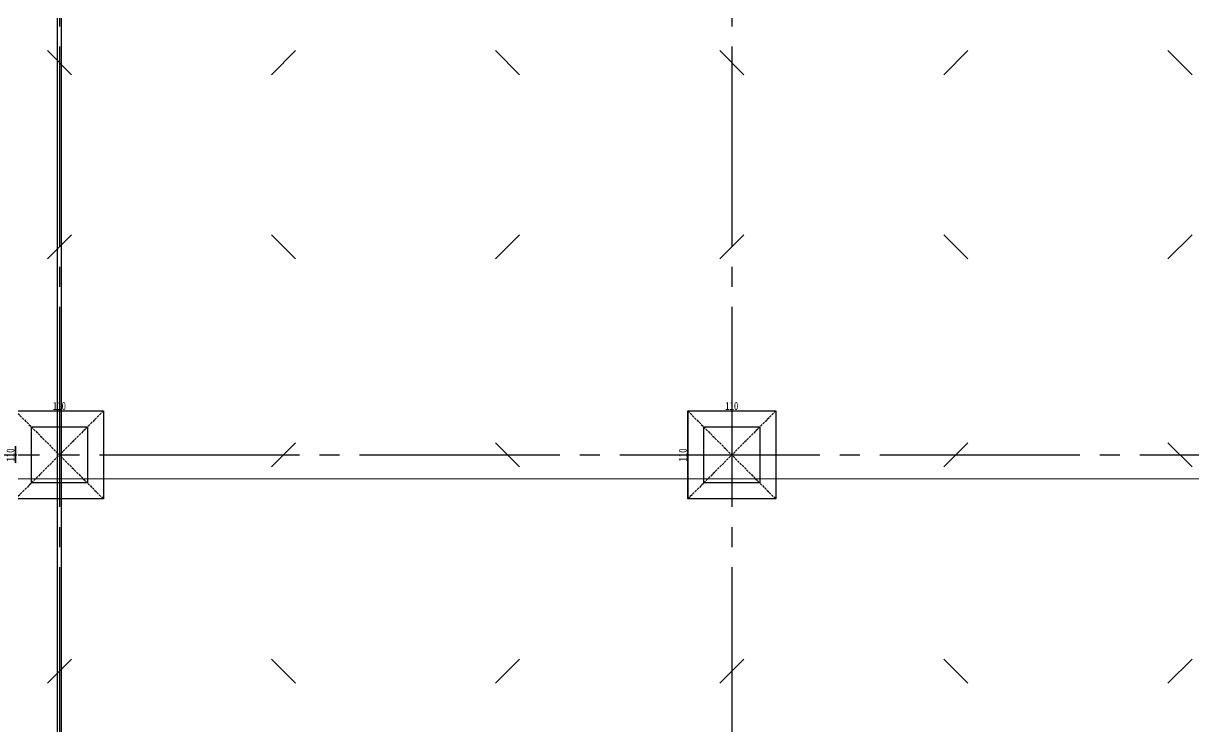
# Model space of a CAD drawing. Extents: x -3080 to 28500, y -1326 to 31609.
# Drawn here: x 7635 to 9097, y 7161 to 8039 of the extents above; entities that cross this region are included whole.
import ezdxf

# ---------------------------------------------------------------- set-up
doc = ezdxf.new("R2010")
doc.units = 0
doc.header["$LTSCALE"] = 100
doc.linetypes.add('X-S-FAB-L05$0$COL-CEN-LIN', pattern=[3.25, 2.5, -0.25, 0.25, -0.25])
doc.linetypes.add('X-S-FAB-L05$0$HIDDEN', pattern=[0.4, 0.3, -0.1])
for name, color, linetype in [('0-xref', 8, 'Continuous'), ('188K-SM-03-F05-ARCH-PA-Y2257103$0$K-W-P1-3.5-非抗', 53, 'Continuous'), ('X-S-FAB-L05$0$BEAM', 8, 'Continuous'), ('X-S-FAB-L05$0$BLOCK', 8, 'Continuous'), ('X-S-FAB-L05$0$CCL', 8, 'X-S-FAB-L05$0$COL-CEN-LIN'), ('X-S-FAB-L05$0$COL', 8, 'Continuous'), ('X-S-FAB-L05$0$COL-S', 8, 'Continuous'), ('X-S-FAB-L05$0$S-FNDN', 8, 'Continuous'), ('X-S-FAB-L05$0$S-鋼柱', 8, 'Continuous'), ('X-S-FAB-L05$0$SLAB', 8, 'Continuous')]:
    doc.layers.add(name, color=color, linetype=linetype)
doc.layers.add('X-S-FAB-L05$0$XREF', color=8, linetype='Continuous', lineweight=0)
doc.styles.add('X-S-FAB-L05$0$DIM', font='', dxfattribs={"width": 0.8})
doc.styles.get('X-S-FAB-L05$0$DIM').set_extended_font_data('MingLiU')
doc.dimstyles.new('X-S-FAB-L05$0$JJP_005_defpoint', dxfattribs={"dimtxt": 20, "dimasz": 0.5, "dimexe": 0.5, "dimexo": 0.5, "dimgap": 0.5, "dimtad": 1, "dimdsep": 46, "dimtxsty": 'X-S-FAB-L05$0$DIM', "dimblk": 'X-S-FAB-L05$0$_None', "dimcen": 10, "dimclrd": 256, "dimclre": 256, "dimclrt": 256, "dimadec": 0, "dimazin": 0, "dimtfac": 1, "dimtix": 1, "dimtmove": 2, "dimatfit": 3, "dimldrblk": 'X-S-FAB-L05$0$_None', "dimfxl": 0.5, "dimtolj": 1, "dimtzin": 0, "dimarcsym": 0})

# ---------------------------------------------------------------- blocks, each defined once
blk = doc.blocks.new('*D174')
at = {"layer": 'DefPoints', "lineweight": -2, "transparency": 16777216}
blk.add_line((0, 0), (110, 0), dxfattribs=at)
at = {"layer": 'DefPoints', "color": 0, "transparency": 16777216}
for p in [(0, 0), (110, 0), (110, 0)]:
    blk.add_point(p, dxfattribs=at)
at = {"layer": 'DefPoints', "transparency": 16777216, "insert": (55, 6.1), "char_height": 10, "attachment_point": 5, "style": 'X-S-FAB-L05$0$DIM'}
blk.add_mtext('\\A1;110', dxfattribs=at)
blk = doc.blocks.new('X-S-FAB-L05$0$_None')
blk = doc.blocks.new('*D175')
at = {"layer": 'DefPoints', "lineweight": -2, "transparency": 16777216}
blk.add_line((0, 0), (0, -110), dxfattribs=at)
at = {"layer": 'DefPoints', "color": 0, "transparency": 16777216}
for p in [(0, 0), (0, -110), (0, -110)]:
    blk.add_point(p, dxfattribs=at)
at = {"layer": 'DefPoints', "transparency": 16777216, "insert": (-6.1, -55), "char_height": 10, "attachment_point": 5, "rotation": 90, "style": 'X-S-FAB-L05$0$DIM'}
blk.add_mtext('\\A1;110', dxfattribs=at)
blk = doc.blocks.new('X-S-FAB-L05$0$SC1')
at = {"layer": 'DefPoints'}
blk.add_line((27925, 8342.1), (27955, 8312.1), dxfattribs=at)
blk = doc.blocks.new('X-S-FAB-L05$0$VC(C)')
at = {"layer": 'X-S-FAB-L05$0$S-鋼柱'}
for p in [(-20260, -337.1), (-19700, -337.1), (-19420, -337.1), (-18860, -337.1), (-19980, -567.1), (-19140, -567.1), (-19700, -827.1), (-18860, -827.1), (-19980, -1097.1), (-19140, -1097.1)]:
    blk.add_blockref('X-S-FAB-L05$0$SC1', p, dxfattribs=at)
at = {"layer": 'X-S-FAB-L05$0$S-鋼柱', "rotation": 90}
for p in [(16287.1, -19950), (17127.1, -19950), (16007.1, -20180), (16567.1, -20180), (16847.1, -20180), (17407.1, -20180), (16287.1, -20440), (17127.1, -20440), (16007.1, -20710), (16567.1, -20710), (16847.1, -20710), (17407.1, -20710)]:
    blk.add_blockref('X-S-FAB-L05$0$SC1', p, dxfattribs=at)
blk = doc.blocks.new('X-S-FAB-L05$0$板_3_2', base_point=(11935, 9055))
at = {"layer": 'X-S-FAB-L05$0$S-FNDN', "color": 15, "lineweight": 0, "flags": 128}
blk.add_lwpolyline([(11935, 9055), (4350, 9055), (4350, 7470), (9330, 7470), (9330, -55), (11935, -55), (11935, 4530), (11070, 4530), (11070, 5003), (11935, 5003)], close=True, dxfattribs=at)
blk = doc.blocks.new('188K-SM-03-F05-ARCH-PA-Y2257103')
at = {"layer": '188K-SM-03-F05-ARCH-PA-Y2257103$0$K-W-P1-3.5-非抗'}
for p, q in [((7677.5, 732.5), (7677.5, 8265)), ((7682.5, 732.5), (7682.5, 8265))]:
    blk.add_line(p, q, dxfattribs=at)
blk = doc.blocks.new('*U59')
at = {"layer": 'DefPoints', "linetype": 'X-S-FAB-L05$0$HIDDEN', "ltscale": 0.1}
for p, q in [((110, 0), (0, -110)), ((0, 0), (110, -110))]:
    blk.add_line(p, q, dxfattribs=at)
at = {"layer": 'X-S-FAB-L05$0$COL', "ltscale": 0.1}
blk.add_lwpolyline([(0, 0), (110, 0), (110, -110), (0, -110)], close=True, dxfattribs=at)
at = {"layer": 'DefPoints'}
dim = blk.add_linear_dim(base=(0, -110), p1=(0, 0), p2=(0, -110), angle=90, dimstyle='X-S-FAB-L05$0$JJP_005_defpoint', override={"dimtxt": 10}, dxfattribs=at)
dim.commit()
dim.dimension.update_dxf_attribs({"geometry": '*D175', "text_midpoint": (-6.067, -55)})
dim = blk.add_linear_dim(base=(110, 0), p1=(0, 0), p2=(110, 0), dimstyle='X-S-FAB-L05$0$JJP_005_defpoint', override={"dimtxt": 10}, dxfattribs=at)
dim.commit()
dim.dimension.update_dxf_attribs({"geometry": '*D174', "text_midpoint": (55, 6.067)})
blk = doc.blocks.new('X-S-FAB-L05$0$FAB2-L05')
at = {"layer": 'X-S-FAB-L05$0$CCL'}
for p, q in [((-18480, 11005), (-18480, 0)), ((-17640, 11005), (-17640, 0)), ((-26880, 8220), (1210, 8220))]:
    blk.add_line(p, q, dxfattribs=at)
at = {"layer": 'X-S-FAB-L05$0$COL-S'}
for points in [[(-18515, 8255), (-18445, 8255), (-18445, 8185), (-18515, 8185)], [(-17675, 8255), (-17605, 8255), (-17605, 8185), (-17675, 8185)]]:
    blk.add_lwpolyline(points, close=True, dxfattribs=at)
at = {"layer": 'X-S-FAB-L05$0$BEAM'}
for p in [(-18535, 8275), (-17695, 8275)]:
    blk.add_blockref('*U59', p, dxfattribs=at)
blk = doc.blocks.new('X-S-FAB-L05')
at = {"layer": 'X-S-FAB-L05$0$COL-S'}
for points in [[(7645, 7535), (7715, 7535), (7715, 7465), (7645, 7465)], [(8485, 7535), (8555, 7535), (8555, 7465), (8485, 7465)]]:
    blk.add_lwpolyline(points, close=True, dxfattribs=at)
at = {"layer": 'X-S-FAB-L05$0$BEAM'}
for p in [(7625, 7555), (8465, 7555)]:
    blk.add_blockref('*U59', p, dxfattribs=at)
at = {"layer": 'X-S-FAB-L05$0$BLOCK'}
blk.add_blockref('X-S-FAB-L05$0$FAB2-L05', (26160, -720), dxfattribs=at)
at = {"layer": 'X-S-FAB-L05$0$SLAB', "color": 15, "lineweight": 0}
blk.add_blockref('X-S-FAB-L05$0$板_3_2', (11935, 9055), dxfattribs=at)
at = {"layer": 'X-S-FAB-L05$0$XREF'}
blk.add_blockref('X-S-FAB-L05$0$VC(C)', (0, 0), dxfattribs=at)

msp = doc.modelspace()

# ---------------------------------------------------------------- block references
at = {"layer": '0-xref'}
for name in ['X-S-FAB-L05', '188K-SM-03-F05-ARCH-PA-Y2257103']:
    msp.add_blockref(name, (0, 0), dxfattribs=at)

doc.saveas('drawing.dxf')
